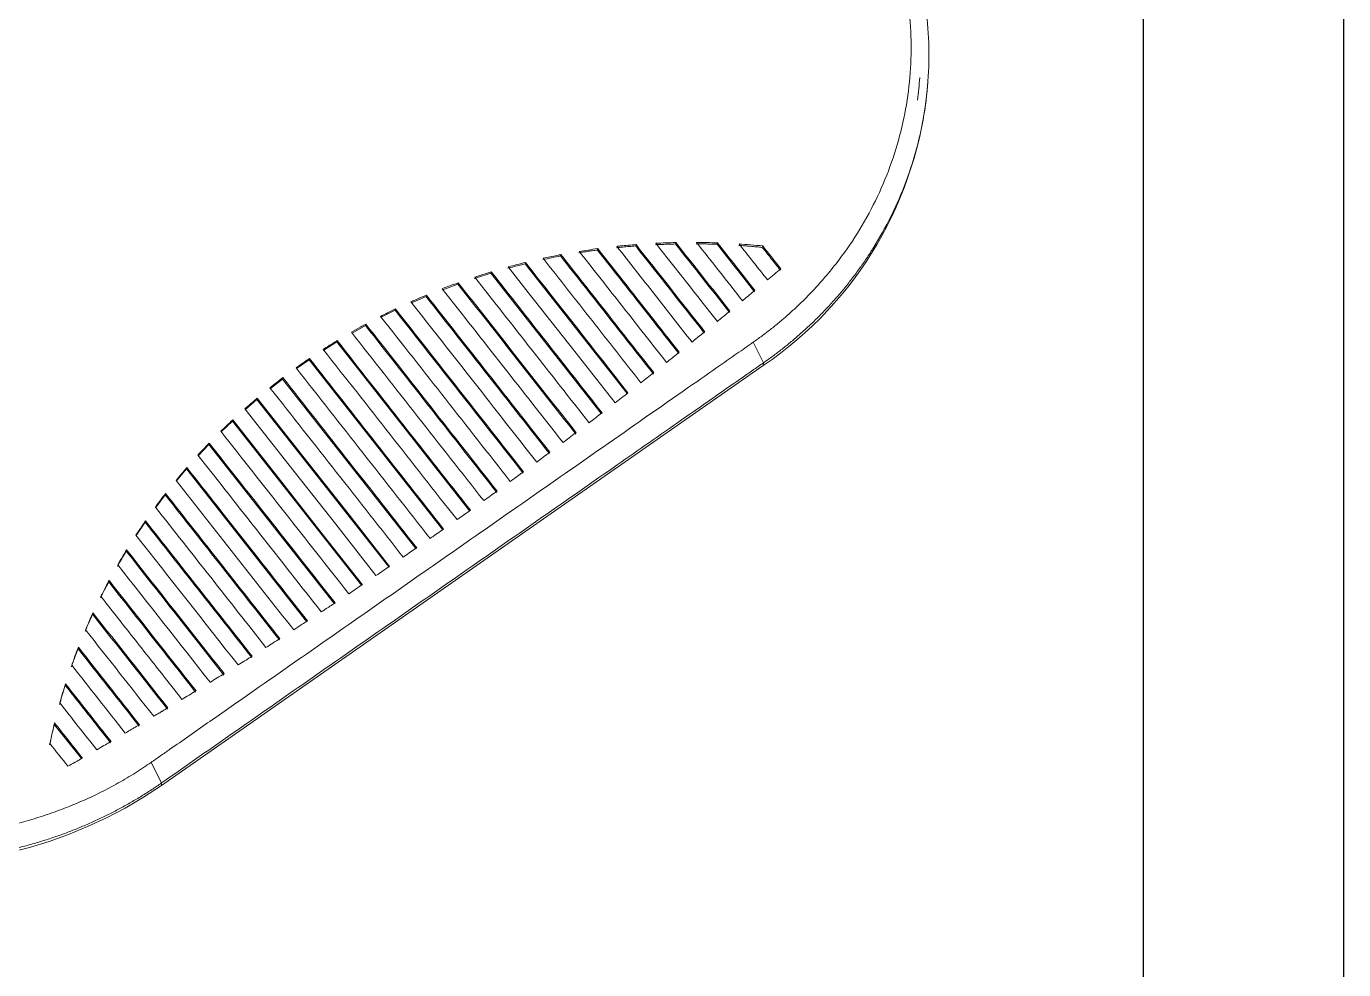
# Model space of a CAD drawing. Header units: inches. Extents: x 1848 to 4019, y 409 to 905.
# Drawn here: x 2471.2 to 2548.8, y 520.9 to 576.5 of the extents above; entities that cross this region are included whole.
import ezdxf

# ---------------------------------------------------------------- set-up
doc = ezdxf.new("R2010")
doc.units = ezdxf.units.IN

msp = doc.modelspace()

# ---------------------------------------------------------------- linework, layer by layer
for p, q in [((2548.785, 905.229), (2548.785, 409.797)), ((2536.989, 893.433), (2536.989, 421.593))]:
    msp.add_line(p, q)
at = {"color": 7, "linetype": 'Continuous', "lineweight": 15}
for p, q in [((2524.295, 572.951), (2524.308, 573.115)), ((2514.566, 563.433), (2514.59, 563.519)), ((2500.605, 562.469), (2500.627, 562.549)), ((2500.605, 562.469), (2506.606, 554.827)), ((2498.592, 561.916), (2498.614, 561.995)), ((2498.592, 561.916), (2505.083, 553.65)), ((2494.771, 560.542), (2494.793, 560.621)), ((2496.648, 561.272), (2495.767, 560.942)), ((2496.648, 561.272), (2496.67, 561.351)), ((2494.771, 560.542), (2493.92, 560.173)), ((2492.958, 559.728), (2492.136, 559.322)), ((2492.958, 559.728), (2492.98, 559.808)), ((2491.208, 558.835), (2490.415, 558.391)), ((2491.208, 558.835), (2491.23, 558.914)), ((2489.519, 557.862), (2488.754, 557.381)), ((2489.519, 557.862), (2497.329, 547.92)), ((2514.025, 557.845), (2514.638, 556.64)), ((2487.891, 556.811), (2487.154, 556.294)), ((2487.891, 556.811), (2495.752, 546.807)), ((2514.625, 556.477), (2479.198, 531.739)), ((2514.625, 556.477), (2514.638, 556.64)), ((2486.324, 555.682), (2485.615, 555.13)), ((2486.324, 555.682), (2494.166, 545.704)), ((2484.817, 554.477), (2484.137, 553.888)), ((2484.817, 554.477), (2492.572, 544.613)), ((2483.372, 553.193), (2482.721, 552.568)), ((2483.372, 553.193), (2490.968, 543.532)), ((2481.989, 551.83), (2481.368, 551.167)), ((2481.989, 551.83), (2489.357, 542.463)), ((2480.671, 550.386), (2480.081, 549.685)), ((2480.671, 550.386), (2487.737, 541.404)), ((2479.419, 548.858), (2478.86, 548.118)), ((2478.236, 547.244), (2477.711, 546.461)), ((2472.889, 535.344), (2474.485, 533.328)), ((2478.59, 533.106), (2479.21, 531.9)), ((2479.198, 531.739), (2479.21, 531.9))]:
    msp.add_line(p, q, dxfattribs=at)
at = {"color": 7, "linetype": 'Continuous', "lineweight": 15, "flags": 128}
for points in [[(2509.457, 563.633), (2509.461, 563.654), (2509.466, 563.675), (2509.471, 563.696), (2509.475, 563.717)], [(2502.693, 562.926), (2502.699, 562.946), (2502.704, 562.966), (2502.709, 562.986), (2502.714, 563.006)], [(2504.86, 563.277), (2504.865, 563.297), (2504.87, 563.318), (2504.875, 563.338), (2504.88, 563.359)], [(2507.112, 563.516), (2507.117, 563.537), (2507.121, 563.557), (2507.126, 563.578), (2507.131, 563.599)], [(2511.906, 563.614), (2511.911, 563.636), (2511.915, 563.657), (2511.919, 563.678), (2511.924, 563.7)], [(2499.613, 562.284), (2500.789, 560.786), (2503.527, 557.3), (2505.899, 554.279)], [(2489.519, 557.862), (2489.525, 557.882), (2489.53, 557.902), (2489.535, 557.921), (2489.541, 557.941)], [(2487.891, 556.811), (2487.897, 556.831), (2487.902, 556.851), (2487.908, 556.871), (2487.913, 556.891)], [(2486.324, 555.682), (2486.329, 555.702), (2486.335, 555.722), (2486.34, 555.742), (2486.346, 555.762)], [(2484.817, 554.477), (2484.823, 554.497), (2484.828, 554.517), (2484.833, 554.537), (2484.839, 554.557)], [(2492.627, 544.65), (2490.261, 547.66), (2487.523, 551.143), (2484.839, 554.557)], [(2484.109, 553.925), (2486.716, 550.608), (2489.454, 547.126), (2491.826, 544.108)], [(2483.372, 553.193), (2483.377, 553.213), (2483.383, 553.233), (2483.388, 553.253), (2483.394, 553.273)], [(2491.024, 543.569), (2488.662, 546.573), (2485.924, 550.055), (2483.394, 553.273)], [(2481.989, 551.83), (2481.995, 551.85), (2482, 551.87), (2482.005, 551.89), (2482.011, 551.91)], [(2480.671, 550.386), (2480.676, 550.406), (2480.682, 550.426), (2480.687, 550.446), (2480.692, 550.466)], [(2479.419, 548.858), (2479.424, 548.878), (2479.428, 548.893), (2479.432, 548.909), (2479.436, 548.924), (2479.44, 548.939)], [(2478.236, 547.244), (2478.241, 547.264), (2478.245, 547.279), (2478.249, 547.294), (2478.253, 547.309), (2478.257, 547.324)], [(2477.126, 545.538), (2477.131, 545.558), (2477.135, 545.573), (2477.139, 545.588), (2477.143, 545.603), (2477.147, 545.619)], [(2476.094, 543.735), (2476.099, 543.755), (2476.103, 543.77), (2476.107, 543.785), (2476.11, 543.801), (2476.114, 543.816)], [(2475.145, 541.825), (2475.15, 541.846), (2475.155, 541.867), (2475.16, 541.887), (2475.165, 541.908)], [(2474.288, 539.799), (2474.293, 539.82), (2474.298, 539.84), (2474.302, 539.861), (2474.307, 539.882)], [(2473.532, 537.643), (2473.536, 537.665), (2473.541, 537.686), (2473.545, 537.707), (2473.55, 537.728)], [(2472.889, 535.344), (2472.893, 535.366), (2472.897, 535.387), (2472.902, 535.409), (2472.906, 535.43)]]:
    msp.add_lwpolyline(points, dxfattribs=at)
at = {"color": 7, "linetype": 'Continuous', "lineweight": 15}
for centre, radius, start, end in [((2502.127, 574.888), 22.253, 304.1699, 355.00532), ((2464.233, 553.548), 26.449, 220.60238, 304.45757)]:
    msp.add_arc(centre, radius, start, end, dxfattribs=at)
for points, knots in [([(2514.025, 557.845), (2514.11, 557.905), (2514.281, 558.026), (2514.536, 558.213), (2514.792, 558.405), (2515.048, 558.604), (2515.305, 558.808), (2515.561, 559.019), (2516.022, 559.408), (2516.662, 559.986), (2517.449, 560.771), (2518.198, 561.595), (2519.136, 562.738), (2520.194, 564.251), (2521.259, 566.165), (2522.115, 568.171), (2522.752, 570.246), (2523.165, 572.368), (2523.351, 574.523), (2523.307, 576.688), (2523.033, 578.838), (2522.534, 580.958), (2521.928, 582.695), (2521.337, 584.04), (2520.847, 585.016), (2520.309, 585.967), (2519.81, 586.754), (2519.378, 587.382), (2519.043, 587.842), (2518.707, 588.281), (2518.478, 588.564), (2518.364, 588.703)], [0, 0, 0, 0, 0.008615, 0.017353, 0.026213, 0.035193, 0.044294, 0.053513, 0.062851, 0.094569, 0.125611, 0.156077, 0.188405, 0.250643, 0.312897, 0.375669, 0.438076, 0.50024, 0.562763, 0.625451, 0.68765, 0.749946, 0.812746, 0.844917, 0.875123, 0.90551, 0.937338, 0.953675, 0.969569, 0.985013, 1, 1, 1, 1]), ([(2519.175, 588.874), (2519.249, 588.785), (2519.395, 588.606), (2519.61, 588.335), (2519.821, 588.059), (2520.029, 587.78), (2520.233, 587.497), (2520.434, 587.211), (2520.63, 586.921), (2520.823, 586.627), (2521.011, 586.329), (2521.195, 586.028), (2521.376, 585.724), (2521.551, 585.416), (2521.723, 585.105), (2521.89, 584.79), (2522.052, 584.472), (2522.209, 584.151), (2522.362, 583.826), (2522.51, 583.499), (2522.653, 583.168), (2522.791, 582.834), (2522.924, 582.497), (2523.051, 582.157), (2523.173, 581.815), (2523.29, 581.469), (2523.402, 581.121), (2523.69, 580.165), (2524.066, 578.575), (2524.353, 576.331), (2524.401, 574.065), (2524.204, 571.782), (2523.76, 569.526), (2523.077, 567.338), (2522.183, 565.271), (2521.331, 563.748), (2520.651, 562.704), (2520.218, 562.086), (2519.769, 561.488), (2519.305, 560.911), (2518.827, 560.354), (2518.336, 559.818), (2517.834, 559.303), (2517.322, 558.808), (2516.801, 558.334), (2516.271, 557.881), (2515.734, 557.447), (2515.192, 557.033), (2514.822, 556.771), (2514.638, 556.64)], [0, 0, 0, 0, 0.0092012, 0.0184356, 0.0277033, 0.0370043, 0.0463386, 0.0557062, 0.0651071, 0.0745412, 0.0840087, 0.0935094, 0.1030434, 0.1126106, 0.1222112, 0.131845, 0.1415122, 0.1512126, 0.1609463, 0.1707133, 0.1805135, 0.1903471, 0.2002139, 0.210114, 0.2200474, 0.2300141, 0.240014, 0.2500473, 0.3120637, 0.3743573, 0.4369281, 0.499776, 0.5642295, 0.6273167, 0.6890378, 0.7493924, 0.770111, 0.7905895, 0.8108277, 0.8308258, 0.8505837, 0.8701014, 0.8893789, 0.9084162, 0.9272133, 0.9457703, 0.964087, 0.9821636, 1, 1, 1, 1]), ([(2502.714, 563.006), (2502.642, 562.993), (2502.569, 562.979), (2502.216, 562.909), (2501.938, 562.851), (2501.663, 562.791)], [0.18365929, 0.18365929, 0.18365929, 0.18365929, 0.1875, 0.1875, 0.20242067, 0.20242067, 0.20242067, 0.20242067]), ([(2508.173, 556.057), (2507.263, 557.215), (2506.353, 558.374), (2504.534, 560.691), (2503.625, 561.85), (2502.714, 563.006)], [0, 0, 0, 0, 0.5, 0.5, 1, 1, 1, 1]), ([(2504.86, 563.277), (2504.757, 563.263), (2504.553, 563.235), (2504.268, 563.193), (2504.007, 563.153), (2503.848, 563.128), (2503.769, 563.115)], [0, 0, 0, 0, 0.281778, 0.562156, 0.781715, 1, 1, 1, 1]), ([(2504.88, 563.359), (2504.688, 563.333), (2504.497, 563.306), (2504.133, 563.251), (2503.961, 563.224), (2503.789, 563.196)], [0.14665194, 0.14665194, 0.14665194, 0.14665194, 0.15625, 0.15625, 0.16501805, 0.16501805, 0.16501805, 0.16501805]), ([(2503.789, 563.196), (2504.646, 562.108), (2505.503, 561.018), (2507.215, 558.837), (2508.071, 557.747), (2508.928, 556.657)], [0, 0, 0, 0, 0.5, 0.5, 1, 1, 1, 1]), ([(2504.86, 563.277), (2505.66, 562.262), (2506.459, 561.246), (2508.057, 559.212), (2508.856, 558.194), (2509.655, 557.176)], [0, 0, 0, 0, 0.5, 0.5, 1, 1, 1, 1]), ([(2509.677, 557.256), (2508.878, 558.274), (2508.079, 559.292), (2506.48, 561.327), (2505.68, 562.344), (2504.88, 563.359)], [0, 0, 0, 0, 0.5, 0.5, 1, 1, 1, 1]), ([(2507.112, 563.516), (2506.985, 563.505), (2506.731, 563.485), (2506.353, 563.45), (2506.103, 563.424), (2505.978, 563.411)], [0, 0, 0, 0, 0.335847, 0.669146, 1, 1, 1, 1]), ([(2507.131, 563.599), (2506.818, 563.574), (2506.507, 563.546), (2506.133, 563.508), (2506.065, 563.501), (2505.997, 563.494)], [0.11013934, 0.11013934, 0.11013934, 0.11013934, 0.125, 0.125, 0.1282969, 0.1282969, 0.1282969, 0.1282969]), ([(2505.997, 563.494), (2506.736, 562.557), (2507.475, 561.619), (2508.952, 559.741), (2509.69, 558.801), (2510.428, 557.861)], [0, 0, 0, 0, 0.5, 0.5, 1, 1, 1, 1]), ([(2509.457, 563.633), (2509.325, 563.629), (2509.061, 563.623), (2508.667, 563.609), (2508.406, 563.597), (2508.276, 563.59)], [0, 0, 0, 0, 0.335591, 0.668899, 1, 1, 1, 1]), ([(2511.906, 563.614), (2511.8, 563.618), (2511.588, 563.625), (2511.271, 563.633), (2510.966, 563.639), (2510.767, 563.64), (2510.672, 563.641)], [0, 0, 0, 0, 0.258329, 0.515286, 0.770901, 1, 1, 1, 1]), ([(2514.566, 563.433), (2514.45, 563.444), (2514.218, 563.467), (2513.87, 563.497), (2513.525, 563.524), (2513.295, 563.54), (2513.18, 563.548)], [0, 0, 0, 0, 0.252291, 0.503038, 0.752266, 1, 1, 1, 1]), ([(2515.63, 562.09), (2515.452, 562.315), (2515.097, 562.763), (2514.743, 563.21), (2514.566, 563.433)], [0, 0, 0, 0, 0.502295, 1, 1, 1, 1]), ([(2500.605, 562.469), (2500.507, 562.445), (2500.289, 562.39), (2499.95, 562.302), (2499.711, 562.237), (2499.591, 562.204)], [0, 0, 0, 0, 0.289078, 0.644545, 1, 1, 1, 1]), ([(2502.693, 562.926), (2502.517, 562.892), (2502.165, 562.823), (2501.816, 562.748), (2501.642, 562.711)], [0, 0, 0, 0, 0.50256, 1, 1, 1, 1]), ([(2501.663, 562.791), (2502.622, 561.57), (2503.581, 560.348), (2505.5, 557.905), (2506.459, 556.684), (2507.418, 555.462)], [0, 0, 0, 0, 0.5, 0.5, 1, 1, 1, 1]), ([(2502.693, 562.926), (2503.603, 561.769), (2504.513, 560.61), (2506.332, 558.294), (2507.241, 557.135), (2508.151, 555.977)], [0, 0, 0, 0, 0.5, 0.5, 1, 1, 1, 1]), ([(2498.592, 561.916), (2498.428, 561.865), (2498.1, 561.765), (2497.775, 561.658), (2497.612, 561.605)], [0, 0, 0, 0, 0.499549, 1, 1, 1, 1]), ([(2494.793, 560.621), (2494.565, 560.526), (2494.338, 560.428), (2494.034, 560.294), (2493.956, 560.26), (2493.879, 560.225)], [0.33065316, 0.33065316, 0.33065316, 0.33065316, 0.34375, 0.34375, 0.34822552, 0.34822552, 0.34822552, 0.34822552]), ([(2496.67, 561.351), (2496.636, 561.339), (2496.602, 561.327), (2496.292, 561.214), (2496.017, 561.111), (2495.737, 561.002), (2495.73, 561), (2495.724, 560.997)], [0.29495613, 0.29495613, 0.29495613, 0.29495613, 0.296875, 0.296875, 0.3125, 0.3125, 0.31287336, 0.31287336, 0.31287336, 0.31287336]), ([(2513.4, 560.295), (2513.415, 560.307), (2513.431, 560.32), (2513.47, 560.353), (2513.495, 560.373), (2513.619, 560.476), (2513.719, 560.559), (2513.924, 560.729), (2514.028, 560.816), (2514.134, 560.904)], [0.94220645, 0.94220645, 0.94220645, 0.94220645, 0.94335938, 0.94335938, 0.9453125, 0.9453125, 0.953125, 0.953125, 0.96128836, 0.96128836, 0.96128836, 0.96128836]), ([(2492.98, 559.808), (2492.82, 559.731), (2492.661, 559.654), (2492.367, 559.508), (2492.232, 559.44), (2492.097, 559.371)], [0.36564461, 0.36564461, 0.36564461, 0.36564461, 0.375, 0.375, 0.38296302, 0.38296302, 0.38296302, 0.38296302]), ([(2511.919, 559.075), (2511.936, 559.09), (2511.954, 559.104), (2512.198, 559.304), (2512.427, 559.492), (2512.658, 559.682)], [0.90491209, 0.90491209, 0.90491209, 0.90491209, 0.90625, 0.90625, 0.92370315, 0.92370315, 0.92370315, 0.92370315]), ([(2491.23, 558.914), (2491.128, 558.859), (2491.027, 558.804), (2490.743, 558.646), (2490.56, 558.542), (2490.378, 558.438)], [0.40017972, 0.40017972, 0.40017972, 0.40017972, 0.40625, 0.40625, 0.41726201, 0.41726201, 0.41726201, 0.41726201]), ([(2510.428, 557.861), (2510.531, 557.945), (2510.635, 558.029), (2510.845, 558.199), (2510.951, 558.285), (2511.084, 558.394), (2511.111, 558.415), (2511.149, 558.446), (2511.161, 558.456), (2511.172, 558.466)], [0.86729752, 0.86729752, 0.86729752, 0.86729752, 0.875, 0.875, 0.8828125, 0.8828125, 0.88476562, 0.88476562, 0.88562971, 0.88562971, 0.88562971, 0.88562971]), ([(2478.59, 533.106), (2478.683, 533.171), (2478.868, 533.3), (2479.238, 533.558), (2479.884, 534.009), (2481.176, 534.911), (2483.759, 536.714), (2488.927, 540.321), (2496.309, 545.474), (2503.901, 550.775), (2509.173, 554.456), (2511.809, 556.297), (2512.916, 557.07), (2513.482, 557.464), (2513.798, 557.686), (2513.957, 557.798), (2514.025, 557.845)], [0, 0, 0, 0, 0.0078421, 0.0156594, 0.031283, 0.0625301, 0.1250243, 0.2500127, 0.4999892, 0.7499659, 0.8928101, 0.9463767, 0.9731601, 0.9865546, 0.9942373, 1, 1, 1, 1]), ([(2489.541, 557.941), (2489.489, 557.909), (2489.436, 557.877), (2489.161, 557.708), (2488.94, 557.568), (2488.719, 557.426)], [0.43427854, 0.43427854, 0.43427854, 0.43427854, 0.4375, 0.4375, 0.45124504, 0.45124504, 0.45124504, 0.45124504]), ([(2487.913, 556.891), (2487.903, 556.884), (2487.894, 556.877), (2487.637, 556.702), (2487.392, 556.53), (2487.14, 556.349), (2487.131, 556.343), (2487.122, 556.336)], [0.46814066, 0.46814066, 0.46814066, 0.46814066, 0.46875, 0.46875, 0.484375, 0.484375, 0.48496008, 0.48496008, 0.48496008, 0.48496008]), ([(2508.928, 556.656), (2509.113, 556.804), (2509.299, 556.953), (2509.55, 557.154), (2509.614, 557.205), (2509.677, 557.256)], [0.82949468, 0.82949468, 0.82949468, 0.82949468, 0.84375, 0.84375, 0.84854562, 0.84854562, 0.84854562, 0.84854562]), ([(2514.638, 556.64), (2514.533, 556.567), (2514.322, 556.42), (2513.9, 556.125), (2513.162, 555.61), (2511.686, 554.579), (2509.155, 552.812), (2504.094, 549.278), (2496.924, 544.271), (2488.067, 538.086), (2482.163, 533.962), (2479.21, 531.9)], [0, 0, 0, 0, 0.008929, 0.017857, 0.035714, 0.071429, 0.142857, 0.25, 0.5, 0.75, 1, 1, 1, 1]), ([(2484.839, 554.557), (2484.67, 554.414), (2484.502, 554.27), (2484.259, 554.058), (2484.184, 553.992), (2484.109, 553.925)], [0.53535791, 0.53535791, 0.53535791, 0.53535791, 0.546875, 0.546875, 0.55212834, 0.55212834, 0.55212834, 0.55212834]), ([(2504.371, 553.105), (2504.403, 553.13), (2504.436, 553.155), (2504.681, 553.342), (2504.895, 553.505), (2505.117, 553.676), (2505.126, 553.683), (2505.135, 553.69)], [0.7163817, 0.7163817, 0.7163817, 0.7163817, 0.71875, 0.71875, 0.734375, 0.734375, 0.73504453, 0.73504453, 0.73504453, 0.73504453]), ([(2502.834, 551.943), (2502.952, 552.032), (2503.07, 552.12), (2503.326, 552.313), (2503.465, 552.418), (2503.603, 552.522)], [0.67884447, 0.67884447, 0.67884447, 0.67884447, 0.6875, 0.6875, 0.69763368, 0.69763368, 0.69763368, 0.69763368]), ([(2482.011, 551.91), (2481.922, 551.818), (2481.833, 551.725), (2481.61, 551.488), (2481.476, 551.344), (2481.344, 551.199)], [0.60267906, 0.60267906, 0.60267906, 0.60267906, 0.609375, 0.609375, 0.61963953, 0.61963953, 0.61963953, 0.61963953]), ([(2499.733, 549.65), (2499.821, 549.714), (2499.909, 549.778), (2500.105, 549.921), (2500.212, 550), (2500.374, 550.118), (2500.427, 550.157), (2500.491, 550.204), (2500.501, 550.212), (2500.511, 550.219)], [0.60298969, 0.60298969, 0.60298969, 0.60298969, 0.609375, 0.609375, 0.6171875, 0.6171875, 0.62109375, 0.62109375, 0.62182703, 0.62182703, 0.62182703, 0.62182703]), ([(2479.44, 548.939), (2479.249, 548.693), (2479.062, 548.446), (2478.866, 548.179), (2478.853, 548.161), (2478.84, 548.144)], [0.67117586, 0.67117586, 0.67117586, 0.67117586, 0.6875, 0.6875, 0.68864833, 0.68864833, 0.68864833, 0.68864833]), ([(2478.257, 547.324), (2478.123, 547.131), (2477.992, 546.937), (2477.805, 546.656), (2477.749, 546.57), (2477.693, 546.484)], [0.70634024, 0.70634024, 0.70634024, 0.70634024, 0.71875, 0.71875, 0.72417445, 0.72417445, 0.72417445, 0.72417445]), ([(2495.015, 546.292), (2495.047, 546.314), (2495.079, 546.337), (2495.165, 546.397), (2495.219, 546.434), (2495.328, 546.51), (2495.381, 546.547), (2495.559, 546.672), (2495.683, 546.758), (2495.807, 546.845)], [0.48988874, 0.48988874, 0.48988874, 0.48988874, 0.4921875, 0.4921875, 0.49609375, 0.49609375, 0.5, 0.5, 0.50886223, 0.50886223, 0.50886223, 0.50886223]), ([(2477.126, 545.538), (2477.037, 545.391), (2476.858, 545.096), (2476.687, 544.799), (2476.601, 544.65)], [0, 0, 0, 0, 0.500299, 1, 1, 1, 1]), ([(2477.147, 545.619), (2477.071, 545.495), (2476.997, 545.372), (2476.821, 545.076), (2476.72, 544.904), (2476.621, 544.731)], [0.74230158, 0.74230158, 0.74230158, 0.74230158, 0.75, 0.75, 0.76064008, 0.76064008, 0.76064008, 0.76064008]), ([(2493.425, 545.195), (2493.66, 545.356), (2493.895, 545.517), (2494.16, 545.7), (2494.19, 545.721), (2494.221, 545.742)], [0.4520491, 0.4520491, 0.4520491, 0.4520491, 0.46875, 0.46875, 0.47092919, 0.47092919, 0.47092919, 0.47092919]), ([(2476.094, 543.735), (2476.027, 543.61), (2475.903, 543.376), (2475.743, 543.063), (2475.649, 542.874), (2475.61, 542.796)], [0, 0, 0, 0, 0.400759, 0.752545, 1, 1, 1, 1]), ([(2476.114, 543.816), (2476.097, 543.784), (2476.081, 543.753), (2475.999, 543.598), (2475.937, 543.481), (2475.852, 543.316), (2475.824, 543.262), (2475.771, 543.159), (2475.746, 543.109), (2475.691, 542.999), (2475.66, 542.939), (2475.63, 542.878)], [0.77930446, 0.77930446, 0.77930446, 0.77930446, 0.78125, 0.78125, 0.7890625, 0.7890625, 0.79296875, 0.79296875, 0.796875, 0.796875, 0.80165744, 0.80165744, 0.80165744, 0.80165744]), ([(2475.63, 542.878), (2476.426, 541.868), (2477.222, 540.858), (2478.813, 538.837), (2479.609, 537.827), (2480.405, 536.816)], [0, 0, 0, 0, 0.5, 0.5, 1, 1, 1, 1]), ([(2488.604, 541.969), (2488.676, 542.016), (2488.748, 542.063), (2489.018, 542.24), (2489.216, 542.369), (2489.413, 542.499)], [0.33869204, 0.33869204, 0.33869204, 0.33869204, 0.34375, 0.34375, 0.35776821, 0.35776821, 0.35776821, 0.35776821]), ([(2475.145, 541.825), (2475.096, 541.716), (2474.996, 541.497), (2474.849, 541.165), (2474.754, 540.942), (2474.706, 540.83)], [0, 0, 0, 0, 0.331021, 0.664299, 1, 1, 1, 1]), ([(2475.165, 541.908), (2475.061, 541.681), (2474.958, 541.452), (2474.813, 541.118), (2474.769, 541.016), (2474.725, 540.913)], [0.82658934, 0.82658934, 0.82658934, 0.82658934, 0.84375, 0.84375, 0.85130671, 0.85130671, 0.85130671, 0.85130671]), ([(2486.981, 540.916), (2487.147, 541.023), (2487.314, 541.13), (2487.584, 541.305), (2487.689, 541.373), (2487.793, 541.44)], [0.30097733, 0.30097733, 0.30097733, 0.30097733, 0.3125, 0.3125, 0.31975889, 0.31975889, 0.31975889, 0.31975889]), ([(2474.288, 539.799), (2474.244, 539.683), (2474.154, 539.449), (2474.024, 539.097), (2473.94, 538.86), (2473.898, 538.741)], [0, 0, 0, 0, 0.331113, 0.664404, 1, 1, 1, 1]), ([(2483.709, 538.843), (2483.838, 538.923), (2483.966, 539.003), (2484.203, 539.152), (2484.312, 539.22), (2484.456, 539.311), (2484.493, 539.334), (2484.529, 539.356)], [0.22527153, 0.22527153, 0.22527153, 0.22527153, 0.234375, 0.234375, 0.2421875, 0.2421875, 0.24480451, 0.24480451, 0.24480451, 0.24480451]), ([(2482.061, 537.824), (2482.066, 537.827), (2482.072, 537.831), (2482.348, 538), (2482.618, 538.166), (2482.885, 538.331)], [0.18713565, 0.18713565, 0.18713565, 0.18713565, 0.1875, 0.1875, 0.20602893, 0.20602893, 0.20602893, 0.20602893]), ([(2445.039, 537.504), (2445.106, 537.425), (2445.239, 537.265), (2445.446, 537.027), (2445.658, 536.789), (2445.877, 536.55), (2446.103, 536.31), (2446.335, 536.071), (2446.764, 535.641), (2447.4, 535.043), (2448.262, 534.307), (2449.167, 533.606), (2450.42, 532.726), (2452.077, 531.731), (2454.169, 530.724), (2456.357, 529.909), (2458.618, 529.295), (2460.927, 528.887), (2463.268, 528.688), (2465.617, 528.701), (2467.948, 528.926), (2470.242, 529.359), (2472.118, 529.896), (2473.569, 530.424), (2474.622, 530.864), (2475.647, 531.347), (2476.495, 531.798), (2477.17, 532.188), (2477.664, 532.491), (2478.137, 532.795), (2478.441, 533.004), (2478.59, 533.106)], [0, 0, 0, 0, 0.008615, 0.017353, 0.026213, 0.035193, 0.044294, 0.053513, 0.062851, 0.094569, 0.125611, 0.156077, 0.188405, 0.250643, 0.312897, 0.375669, 0.438076, 0.50024, 0.562763, 0.625451, 0.68765, 0.749946, 0.812746, 0.844917, 0.875123, 0.90551, 0.937338, 0.953675, 0.969569, 0.985013, 1, 1, 1, 1]), ([(2473.532, 537.643), (2473.514, 537.588), (2473.447, 537.374), (2473.334, 536.999), (2473.242, 536.678), (2473.196, 536.517)], [0, 0, 0, 0, 0.147723, 0.572163, 1, 1, 1, 1]), ([(2473.55, 537.728), (2473.492, 537.548), (2473.437, 537.366), (2473.324, 536.991), (2473.268, 536.797), (2473.214, 536.603)], [0.92548252, 0.92548252, 0.92548252, 0.92548252, 0.9375, 0.9375, 0.95009064, 0.95009064, 0.95009064, 0.95009064]), ([(2479.21, 531.9), (2479.115, 531.834), (2478.923, 531.701), (2478.631, 531.507), (2478.335, 531.315), (2478.035, 531.127), (2477.731, 530.942), (2477.423, 530.761), (2477.11, 530.583), (2476.794, 530.41), (2476.474, 530.239), (2476.15, 530.073), (2475.822, 529.911), (2475.49, 529.753), (2475.155, 529.599), (2474.815, 529.449), (2474.472, 529.303), (2474.126, 529.162), (2473.776, 529.025), (2473.422, 528.893), (2473.065, 528.765), (2472.705, 528.642), (2472.341, 528.524), (2471.974, 528.411), (2471.604, 528.303), (2471.23, 528.199), (2470.854, 528.101), (2469.82, 527.847), (2468.1, 527.521), (2465.669, 527.285), (2463.21, 527.269), (2460.73, 527.48), (2458.275, 527.918), (2455.891, 528.576), (2453.636, 529.427), (2451.97, 530.233), (2450.829, 530.873), (2450.152, 531.28), (2449.496, 531.702), (2448.864, 532.138), (2448.253, 532.586), (2447.664, 533.045), (2447.098, 533.515), (2446.554, 533.994), (2446.033, 534.481), (2445.533, 534.975), (2445.055, 535.476), (2444.598, 535.982), (2444.308, 536.327), (2444.164, 536.498)], [0, 0, 0, 0, 0.009201, 0.018436, 0.027703, 0.037004, 0.046339, 0.055706, 0.065107, 0.074541, 0.084009, 0.093509, 0.103043, 0.112611, 0.122211, 0.131845, 0.141512, 0.151213, 0.160946, 0.170713, 0.180514, 0.190347, 0.200214, 0.210114, 0.220047, 0.230014, 0.240014, 0.250047, 0.312064, 0.374357, 0.436928, 0.499776, 0.564229, 0.627317, 0.689038, 0.749392, 0.770111, 0.790589, 0.810828, 0.830826, 0.850584, 0.870101, 0.889379, 0.908416, 0.927213, 0.94577, 0.964087, 0.982164, 1, 1, 1, 1]), ([(2478.741, 535.819), (2478.775, 535.839), (2478.811, 535.861), (2478.907, 535.918), (2478.97, 535.955), (2479.074, 536.017), (2479.11, 536.039), (2479.166, 536.073), (2479.186, 536.084), (2479.215, 536.102), (2479.225, 536.107), (2479.24, 536.116), (2479.245, 536.119), (2479.252, 536.124), (2479.255, 536.125), (2479.259, 536.128), (2479.26, 536.128), (2479.262, 536.13), (2479.264, 536.131), (2479.367, 536.193), (2479.47, 536.254), (2479.572, 536.315)], [0.11456993, 0.11456993, 0.11456993, 0.11456993, 0.1171875, 0.1171875, 0.12109375, 0.12109375, 0.12304688, 0.12304688, 0.12402344, 0.12402344, 0.12451172, 0.12451172, 0.12475586, 0.12475586, 0.12487793, 0.12487793, 0.12493896, 0.12493896, 0.125, 0.125, 0.13170787, 0.13170787, 0.13170787, 0.13170787]), ([(2472.889, 535.344), (2472.857, 535.211), (2472.793, 534.945), (2472.702, 534.542), (2472.645, 534.272), (2472.616, 534.136)], [0, 0, 0, 0, 0.33084, 0.664148, 1, 1, 1, 1]), ([(2477.069, 534.833), (2477.11, 534.857), (2477.151, 534.881), (2477.307, 534.973), (2477.423, 535.04), (2477.595, 535.142), (2477.652, 535.176), (2477.738, 535.226), (2477.767, 535.243), (2477.824, 535.277), (2477.852, 535.293), (2477.889, 535.315), (2477.896, 535.319), (2477.904, 535.324)], [0.07538121, 0.07538121, 0.07538121, 0.07538121, 0.078125, 0.078125, 0.0859375, 0.0859375, 0.08984375, 0.08984375, 0.09179688, 0.09179688, 0.09375, 0.09375, 0.09426621, 0.09426621, 0.09426621, 0.09426621]), ([(2475.39, 533.852), (2475.53, 533.934), (2475.67, 534.015), (2475.923, 534.163), (2476.038, 534.229), (2476.177, 534.31), (2476.202, 534.325), (2476.228, 534.34)], [0.03739528, 0.03739528, 0.03739528, 0.03739528, 0.046875, 0.046875, 0.0546875, 0.0546875, 0.05643581, 0.05643581, 0.05643581, 0.05643581])]:
    msp.add_open_spline(points, degree=3, knots=knots, dxfattribs=at)
for points in [[(2523.831, 573.435), (2523.799, 572.992), (2523.752, 572.551), (2523.692, 572.112)], [(2523.692, 572.112), (2523.752, 572.549), (2523.799, 572.991), (2523.831, 573.435)], [(2509.475, 563.717), (2509.077, 563.708), (2508.683, 563.694), (2508.294, 563.674)], [(2512.658, 559.682), (2511.598, 561.029), (2510.537, 562.374), (2509.475, 563.717)], [(2510.69, 563.726), (2511.594, 562.584), (2512.497, 561.44), (2513.4, 560.295)], [(2511.924, 563.7), (2511.508, 563.715), (2511.097, 563.723), (2510.69, 563.726)], [(2507.112, 563.516), (2508.459, 561.809), (2509.805, 560.099), (2511.151, 558.386)], [(2511.173, 558.466), (2509.826, 560.18), (2508.479, 561.891), (2507.131, 563.599)], [(2508.294, 563.674), (2509.503, 562.144), (2510.711, 560.611), (2511.919, 559.075)], [(2509.457, 563.633), (2510.517, 562.291), (2511.577, 560.948), (2512.637, 559.602)], [(2511.906, 563.614), (2512.642, 562.685), (2513.378, 561.754), (2514.113, 560.822)], [(2514.134, 560.904), (2513.397, 561.837), (2512.661, 562.769), (2511.924, 563.7)], [(2514.59, 563.519), (2514.121, 563.566), (2513.656, 563.604), (2513.197, 563.634)], [(2513.197, 563.634), (2513.755, 562.93), (2514.313, 562.224), (2514.871, 561.518)], [(2515.654, 562.175), (2515.296, 562.628), (2514.942, 563.075), (2514.59, 563.519)], [(2500.627, 562.549), (2500.288, 562.465), (2499.95, 562.377), (2499.613, 562.284)], [(2506.659, 554.868), (2504.648, 557.428), (2502.638, 559.989), (2500.627, 562.549)], [(2514.871, 561.518), (2515.13, 561.735), (2515.391, 561.954), (2515.654, 562.175)], [(2498.614, 561.995), (2498.286, 561.896), (2497.96, 561.792), (2497.634, 561.685)], [(2497.634, 561.685), (2499.88, 558.825), (2502.125, 555.965), (2504.371, 553.105)], [(2505.135, 553.69), (2502.961, 556.458), (2500.788, 559.227), (2498.614, 561.995)], [(2502.062, 551.365), (2499.638, 554.45), (2497.216, 557.535), (2494.793, 560.621)], [(2495.724, 560.997), (2498.094, 557.979), (2500.464, 554.961), (2502.834, 551.943)], [(2496.648, 561.272), (2498.959, 558.328), (2501.27, 555.385), (2503.581, 552.443)], [(2503.603, 552.522), (2501.292, 555.465), (2498.981, 558.408), (2496.67, 561.351)], [(2493.879, 560.225), (2496.348, 557.08), (2498.818, 553.935), (2501.288, 550.791)], [(2494.771, 560.542), (2497.194, 557.456), (2499.617, 554.37), (2502.04, 551.286)], [(2492.097, 559.371), (2494.642, 556.13), (2497.187, 552.89), (2499.733, 549.65)], [(2492.958, 559.728), (2495.468, 556.531), (2497.979, 553.335), (2500.489, 550.139)], [(2500.511, 550.219), (2498.001, 553.415), (2495.49, 556.611), (2492.98, 559.808)], [(2490.378, 558.438), (2492.975, 555.131), (2495.572, 551.825), (2498.169, 548.52)], [(2491.208, 558.835), (2493.782, 555.557), (2496.356, 552.28), (2498.93, 549.004)], [(2498.952, 549.084), (2496.378, 552.36), (2493.804, 555.637), (2491.23, 558.914)], [(2497.384, 547.959), (2494.769, 551.286), (2492.155, 554.613), (2489.541, 557.941)], [(2495.807, 546.845), (2493.175, 550.193), (2490.544, 553.541), (2487.913, 556.891)], [(2488.719, 557.426), (2491.345, 554.083), (2493.97, 550.742), (2496.596, 547.4)], [(2487.122, 556.336), (2489.753, 552.988), (2492.384, 549.64), (2495.015, 546.292)], [(2507.418, 555.462), (2507.669, 555.659), (2507.92, 555.857), (2508.173, 556.057)], [(2486.346, 555.762), (2486.089, 555.568), (2485.836, 555.37), (2485.585, 555.169)], [(2494.221, 545.742), (2491.596, 549.082), (2488.971, 552.422), (2486.346, 555.762)], [(2485.585, 555.169), (2488.198, 551.844), (2490.811, 548.519), (2493.425, 545.195)], [(2505.899, 554.279), (2506.151, 554.473), (2506.404, 554.67), (2506.659, 554.868)], [(2483.394, 553.273), (2483.158, 553.052), (2482.925, 552.829), (2482.694, 552.602)], [(2482.694, 552.602), (2485.203, 549.412), (2487.711, 546.223), (2490.22, 543.033)], [(2489.413, 542.499), (2486.945, 545.636), (2484.478, 548.774), (2482.011, 551.91)], [(2501.288, 550.791), (2501.545, 550.981), (2501.803, 551.173), (2502.062, 551.365)], [(2481.344, 551.199), (2483.764, 548.123), (2486.184, 545.046), (2488.604, 541.969)], [(2480.692, 550.466), (2480.477, 550.218), (2480.266, 549.968), (2480.058, 549.714)], [(2487.793, 541.44), (2485.426, 544.45), (2483.059, 547.458), (2480.692, 550.466)], [(2480.058, 549.714), (2482.366, 546.782), (2484.673, 543.849), (2486.981, 540.916)], [(2498.169, 548.52), (2498.43, 548.707), (2498.691, 548.895), (2498.952, 549.084)], [(2479.419, 548.858), (2481.661, 546.01), (2483.902, 543.162), (2486.144, 540.313)], [(2486.165, 540.393), (2483.924, 543.242), (2481.682, 546.091), (2479.44, 548.939)], [(2478.84, 548.144), (2481.01, 545.388), (2483.179, 542.631), (2485.349, 539.874)], [(2496.596, 547.4), (2496.859, 547.586), (2497.121, 547.772), (2497.384, 547.959)], [(2478.236, 547.244), (2480.327, 544.589), (2482.417, 541.933), (2484.508, 539.276)], [(2484.529, 539.356), (2482.438, 542.013), (2480.348, 544.669), (2478.257, 547.324)], [(2477.693, 546.484), (2479.699, 543.938), (2481.704, 541.391), (2483.709, 538.843)], [(2477.126, 545.538), (2479.039, 543.11), (2480.951, 540.681), (2482.863, 538.251)], [(2482.885, 538.331), (2480.972, 540.761), (2479.06, 543.191), (2477.147, 545.619)], [(2476.621, 544.731), (2478.435, 542.43), (2480.248, 540.127), (2482.061, 537.824)], [(2491.826, 544.108), (2492.094, 544.289), (2492.361, 544.469), (2492.627, 544.65)], [(2476.094, 543.735), (2477.8, 541.57), (2479.506, 539.404), (2481.211, 537.237)], [(2481.232, 537.318), (2479.527, 539.484), (2477.821, 541.651), (2476.114, 543.816)], [(2490.22, 543.033), (2490.488, 543.211), (2490.756, 543.39), (2491.024, 543.569)], [(2475.145, 541.825), (2476.614, 539.964), (2478.083, 538.099), (2479.551, 536.235)], [(2479.572, 536.315), (2478.103, 538.18), (2476.635, 540.045), (2475.165, 541.908)], [(2474.725, 540.913), (2476.065, 539.217), (2477.403, 537.519), (2478.741, 535.819)], [(2474.307, 539.882), (2474.172, 539.535), (2474.042, 539.183), (2473.916, 538.825)], [(2474.288, 539.799), (2475.487, 538.282), (2476.685, 536.763), (2477.883, 535.243)], [(2477.904, 535.324), (2476.705, 536.845), (2475.506, 538.365), (2474.307, 539.882)], [(2485.349, 539.874), (2485.622, 540.047), (2485.894, 540.22), (2486.165, 540.393)], [(2473.916, 538.825), (2474.968, 537.496), (2476.019, 536.165), (2477.069, 534.833)], [(2473.532, 537.643), (2474.424, 536.516), (2475.316, 535.388), (2476.207, 534.259)], [(2476.228, 534.34), (2475.335, 535.47), (2474.443, 536.6), (2473.55, 537.728)], [(2473.214, 536.603), (2473.939, 535.686), (2474.664, 534.77), (2475.39, 533.852)], [(2480.405, 536.816), (2480.683, 536.984), (2480.958, 537.151), (2481.232, 537.318)], [(2472.906, 535.43), (2472.808, 535.032), (2472.717, 534.627), (2472.631, 534.216)], [(2474.543, 533.362), (2473.998, 534.052), (2473.452, 534.741), (2472.906, 535.43)], [(2472.631, 534.216), (2472.981, 533.775), (2473.335, 533.327), (2473.695, 532.874)], [(2473.695, 532.874), (2473.98, 533.038), (2474.263, 533.2), (2474.543, 533.362)]]:
    msp.add_open_spline(points, degree=3, dxfattribs=at)

doc.saveas('drawing.dxf')
